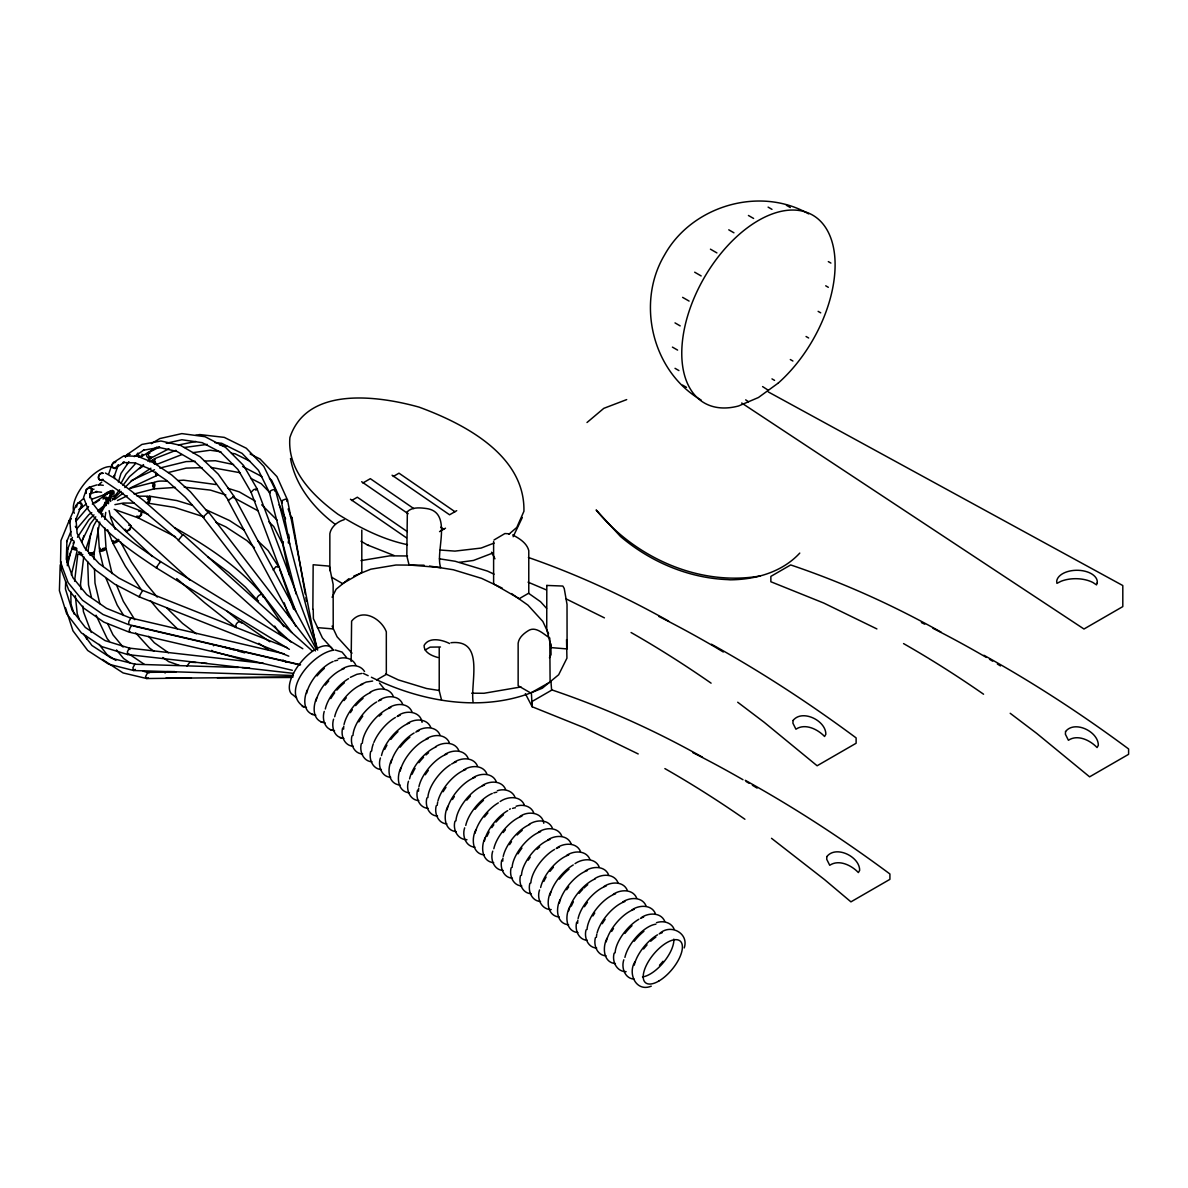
<?xml version="1.0" encoding="UTF-8"?>
<svg xmlns="http://www.w3.org/2000/svg" width="1188" height="1188" viewBox="0 0 1188 1188"><rect width="100%" height="100%" fill="white"/><g stroke="black" fill="none" stroke-linecap="round" stroke-linejoin="round"><path stroke-width="1.5" d="M108.093 491.743L107.262 493.792L92.337 504.009M61.375 564.33L61.405 570.091L68.622 589.812L83.309 607.825L103.876 622.126L129.195 632.15L292.322 670.284M67.36 565.74L67.79 548.024L67.493 549.435L72.438 537.436M65.667 581.778L65.444 588.981L72.141 610.365L85.328 627.442L105.064 640.614L129.581 648.158L129.938 649.509M89.946 495.931L89.679 497.668L92.055 489.634L89.456 487.303L86.472 489.218L83.576 497.534L88.268 509.711C106.044 534.036 131.437 551.232 156.177 567.775L289.382 649.361M288.12 508.954L291.758 518.874M110.276 493.451L110.722 497.505L112.949 498.559M104.693 527.769L105.97 547.282C105.955 549.955 97.668 551.381 100.104 548.039M289.219 574.74L282.685 543.926L283.397 541.817M75.735 506.801L77.829 503.296L80.086 503.207L81.556 504.915L75.646 520.151L75.958 518.517L77.116 533.249L84.645 547.802L99.005 563.498L118.696 577.977L142.426 590.302L286.872 647.564M262.904 596.896C262.964 590.317 252.97 599.049 258.538 600.89M342.634 728.066C340.525 735.654 344.431 745.856 353.282 746.257M351.99 735.832C349.881 743.406 353.786 753.623 362.637 754.009M361.345 743.599C359.251 751.172 363.157 761.389 372.007 761.775M370.715 751.351C368.607 758.939 372.512 769.141 381.363 769.542M417.523 790.169C415.414 797.742 419.319 807.959 428.17 808.345M426.893 797.935C424.784 805.509 428.69 815.725 437.54 816.111M436.248 805.687C434.14 813.275 438.045 823.477 446.896 823.878M454.974 821.22C452.569 829.462 457.573 839.738 466.973 839.708M501.781 860.023C499.673 867.611 503.578 877.813 512.429 878.214M511.152 867.789C509.043 875.378 512.949 885.58 521.799 885.966M520.507 875.556C518.399 883.13 522.304 893.346 531.155 893.732M529.878 883.308C527.769 890.896 531.675 901.098 540.525 901.499M576.685 922.126C574.576 929.714 578.482 939.916 587.332 940.302M586.04 929.892C583.932 937.466 587.837 947.682 596.688 948.069M595.411 937.644C593.302 945.232 597.208 955.434 606.058 955.835M614.137 953.177C611.761 961.374 616.676 971.769 626.121 971.665M684.229 947.935C689.174 933.501 671.161 923.7 660.172 933.055M76.656 505.256L76.671 506.964M103.208 566.453L99.465 550.92L100.846 549.405M104.871 548.143C108.227 549.123 100.95 552.494 99.465 550.92M156.712 464.018L155.093 462.533L154.247 458.806L175.958 450.326M74.592 581.214L77.799 554.143L82.833 554.514M83.754 556.578L80.517 584.021L81.096 589.56M104.796 519.394L105.747 512.384M125.096 529.224C125.171 533.828 132.477 527.814 130.413 525.141L116.201 510.751M88.016 551.113L90.763 533.679M90.719 554.395L90.971 552.806M88.58 553.445L94.194 552.762L99.733 522.067M109.831 495.144L110.662 501.455M112.266 540.778L113.87 542.174L118.221 539.322M136.813 454.158C136.561 457.87 143.926 458.286 141.951 454.143M125.497 457.157L126.448 455.049L141.907 444.431L160.915 441L180.546 445.366L200.148 456.816L218.236 474.131L234.021 496.376L315.978 648.603M137.942 515.904L138.343 517.938L175.542 536.827M108.895 497L108.494 503.757M106.178 505.568L107.291 500.282M186.858 666.067L189.902 662.191L196.065 662.518M143.124 454.514C142.619 458.063 137.348 455.999 137.867 453.014M126.047 530.204L126.195 531.66L152.376 556.504M151.782 456.949L150.609 457.974L149.064 456.964L148.069 452.895L159.043 447.252M67.686 564.315L70.538 552.42M71.354 574.873L77.131 550.757L74.621 548.915L71.547 548.797M142.308 590.985L138.996 596.762L288.818 656.162M107.41 500.475L105.494 505.613M110.321 490.614L108.004 493.347L91.862 499.212L92.516 498.797M86.026 490.08L86.279 493.362M99.035 512.637L107.722 501.425L105.747 500.044M324.235 711.419C322.052 718.22 324.116 728.051 331.868 730.1M333.59 719.171C331.407 725.972 333.472 735.817 341.223 737.867M380.412 757.989C377.665 765.725 381.407 776.863 390.718 777.294M408.494 781.273C405.747 789.01 409.489 800.148 418.815 800.593M464.671 827.843C461.924 835.595 465.666 846.717 474.977 847.163M492.753 851.128C490.005 858.879 493.748 870.002 503.073 870.448M539.56 889.946C536.516 898.291 541.268 909.681 551.232 909.577M623.819 959.8C621.072 967.552 624.814 978.674 634.14 979.12M118.399 482.016L120.953 473.492L128.705 462.102M307.425 689.857C303.549 697.831 302.821 711.419 313.142 714.582M316.795 697.623C312.919 705.598 312.177 719.186 322.497 722.334M391.684 759.726C387.021 768.398 387.763 784.006 400.089 785.06M401.054 767.493C396.376 776.15 397.119 791.772 409.444 792.827M447.861 806.296C443.183 814.968 443.926 830.575 456.266 831.63M475.957 829.58C471.28 838.253 472.022 853.875 484.348 854.929M485.313 837.347C480.635 846.019 481.378 861.627 493.703 862.681M550.846 891.683C546.168 900.356 546.911 915.963 559.251 917.017M560.216 899.45C555.539 908.122 556.281 923.729 568.606 924.784M569.572 907.201C564.894 915.874 565.636 931.496 577.962 932.55M607.023 938.253C602.346 946.925 603.088 962.547 615.414 963.602M635.105 961.538C627.368 973.106 635.832 992.47 651.247 986.174M81.764 542.233L83.977 535.595M80.888 554.44L81.423 552.836M85.551 550.044L93.629 525.794L97.06 519.795M273.181 570.002L275.972 566.631L278.987 567.329M115.503 462.384C106.994 463.766 115.474 473.403 118.132 465.325M61.316 562.013L60.172 565.369L59.4 590.674L66.647 613.736L81.348 632.877L102.049 646.688L127.844 654.588L293.629 673.388M67.27 562.681L74.191 542.174L73.077 543.213M118.31 464.82L115.281 467.968L112.905 467.701L111.821 465.77L113.291 462.652L123.626 455.984M288.298 542.886L288.446 540.882M108.628 474.116L111.895 464.85M117.85 466.127L114.137 476.685L114.434 475.126L114.612 478.616M71.013 518.77L69.127 520.73L69.543 522.869M101.619 517.003L102.866 513.632M147.743 498.886L149.643 496.213L176.834 500.564L192.144 505.227M105.019 505.36L107.247 501.336L106.415 501.188M69.379 520.047L60.944 540.599L60.558 562.459L68.102 582.625L82.462 600.192L103.029 614.493L128.349 624.517L300.564 664.775M70.879 531.526L66.647 541.802L66.944 540.406L66.305 559.251L72.869 577.65L86.694 594.564L106.489 608.315L131.066 618.295M107.217 501.618L104.782 504.826M522.334 517.463L513.142 536.738M70.062 518.577L76.077 505.123M112.221 490.273L109.385 492.842L106.445 492.53M74.25 549.896L74.978 548.396M81.66 541.535L90.362 523.834L95.783 516.825M332.105 597.282L336.115 589.233L349.005 578.615M549.45 657.781L551.054 654.558L550.831 643.733M91.758 491.431L90.704 493.035M86.576 489.901L89.145 487.318L97.015 484.867M120.998 483.368L126.002 474.101L135.818 463.275M118.904 539.679C118.548 542.263 110.588 545.262 113.632 540.971M159.89 562.756L160.454 561.553C136.041 545.233 110.989 528.274 93.451 504.276L89.768 495.158M100.535 513.721L107.365 501.366L104.024 504.662M76.923 504.425L83.264 498.722M81.348 507.41L80.309 508.776M97.802 511.196C98.931 508.553 114.672 499.851 105.049 498.633M147.683 461.003L150.668 458.301L150.371 456.727M107.469 501.559L105.138 503.133M77.502 537.273L88.922 519.809L93.986 514.894M182.967 535.179L143.793 500.668L114.746 478.333L105.39 473.017M155.108 463.855L152.524 459.949L154.321 463.929M566.542 639.619L566.928 658.182L558.657 674.754L542.307 688.223L531.363 692.649L532.179 706.756L585.031 728.051L638.208 753.949M113.632 490.763L111.449 492.678L108.643 492.471M135.224 669.364L133.62 670.507L108.672 664.181L87.719 650.489L72.973 630.828L65.459 607.692M70.775 518.324L70.196 521.042M208.316 512.681L190.451 491.817L171.859 475.066L154.113 463.082M286.857 501.425L287.481 499.925L276.967 476.626L260.053 458.984L250.133 454.009M114.063 497.089L119.617 489.768M122.943 485.357L129.611 476.566L143.525 464.597M146.777 497.297C150.282 493.599 149.807 503.578 146.406 503.059M139.649 596.183L139.115 596.792L114.701 584.154L94.461 569.275L79.715 553.163M129.938 631.615C127.918 632.848 130.309 626.076 131.823 625.66M91.031 492.931L92.263 488.714L89.145 487.318M125.23 456.741L127.933 455.182M75.794 521.443L88.58 506.548M76.641 529.061L88.937 514.538L91.773 512.607M89.976 553.905L93.986 554.068L89.768 555.034M156.861 567.151L156.177 567.775L160.454 561.553L302.821 648.752M164.998 673.002L166.751 671.651L174.71 671.576M274.829 491.179L275.438 489.961L263.795 466.364L246.317 448.247L224.28 437.377L199.777 434.556L195.857 435.268M166.988 481.303C160.157 480.754 149.48 480.368 154.128 488.862L175.423 487.422M154.128 488.862L154.945 485.031L154.069 482.18M126.685 464.656L129.017 462.073M114.404 492.01L112.132 493.451L109.652 492.56M104.514 503.89L107.722 501.425M114.33 495.723L111.939 496.361L110.217 492.099M80.16 508.776C84.021 507.41 81.779 500.178 77.948 503.073M233.338 497.312L234.021 496.376L228.096 500.504L295.797 626.269M112.236 500.133L121.057 491.342M124.844 487.57L131.14 481.303L150.891 468.221M130.294 487.941L156.281 475.749L155.628 472.007M152.049 482.877C154.292 482.521 154.202 487.778 152.91 489.174L134.096 494.015M106.697 502.272L107.945 501.381M508.835 534.288L516.795 527.442L523.923 511.286C525.17 455.316 464.36 423.745 419.022 407.113C378.2 395.738 307.098 385.788 289.902 437.511C287.006 470.626 313.424 496.168 337.927 514.226C359.459 527.591 382.462 539.471 407.439 544.668M587.006 422.512L603.801 408.345L626.685 399.599M799.776 553.088C782.09 572.23 755.687 579.566 730.308 579.818L727.531 579.61C688.164 578.021 650.445 561.835 620.522 536.516L596.153 509.979C634.882 557.38 698.752 586.59 760.097 575.987M148.248 677.858L146.718 678.526L123.121 672.943L102.45 659.489M425.141 649.999L430.101 647.133L440.481 647M80.843 508.345L86.026 504.098M255.836 490.213L257.039 488.728L243.495 465.369L225.572 447.416L205.034 436.694L181.853 433.605L159.831 438.565L151.366 443.659M114.464 493.911L111.538 494.446L109.875 492.248M178.601 540.124L122.349 493.272L102.346 479.685M114.508 499.584L123.121 493.228M130.977 618.027L128.824 621.547L128.764 624.383M106.549 502.346C111.657 500.727 107.024 495.411 103.371 497.579M213.394 645.767L214.137 645.247M203.935 516.661L203.148 517.151L185.076 497.03L166.736 480.516L149.243 468.711L135.031 462.875L122.78 462.533L124.428 462.117L116.127 467.641M138.907 511.449C143.421 509.043 140.6 518.146 137.288 517.537L114.197 509.34M134.229 456.638L144.045 449.925L143.317 450.237L159.979 447.356L158.613 447.327L176.878 451.41L195.411 462.191L212.682 478.779L228.631 500.46M95.159 502.97L99.525 499.985M494.06 539.946L504.915 533.546L509.593 533.813M139.338 468.681L143.733 465.77M149.599 461.88L152.524 459.949M153.98 462.578L155.39 461.642M107.009 501.975L104.811 502.42M102.94 479.269C97.238 483.234 97.089 472.765 102.688 473.373M142.218 456.118L157.143 446.94M362.889 482.981L370.329 478.675L413.81 508.613M351.633 500.519L357.336 497.223L407.276 531.6M393.273 476.477L398.99 473.18L454.974 511.731M456.712 510.677L449.569 514.79L392.07 475.215M439.56 531.615L445.515 528.185M376.745 679.892L386.323 674.368L386.323 631.853C381.615 619.111 362.771 607.335 351.603 621.146L351.158 661.434M551.618 690.154L550.965 681.541L531.363 692.649M263.498 663.335L129.314 648.113L127.443 651.618L127.576 654.543M549.465 682.328L550.965 681.541M148.069 452.895L149.911 453.222M151.069 457.974L168.978 448.782M350.341 677.353L356.89 674.309L361.85 673.433M500.133 801.544C507.35 796.405 520.255 795.321 524.294 804.87M509.504 809.31L510.38 808.85M575.037 863.646C582.254 858.508 595.143 857.424 599.197 866.973M90.318 493.525L89.516 493.926L97.238 491.535L95.723 491.609L101.559 492.248M117.478 500.519L127.25 495.782M150.475 458.613C148.218 459.801 144.297 453.623 147.876 454.172M238.387 667.463L134.868 664.241L132.893 667.73L133.62 670.507M131.289 480.635L154.499 469.75M341.862 669.141C348.708 664.701 359.697 663.617 364.538 671.517M360.588 684.659L366.246 682.061L372.646 681.051M369.943 692.426C377.042 687.54 389.397 687.065 393.228 696.198M379.314 700.192C386.412 695.292 398.767 694.832 402.584 703.964M388.669 707.944C395.767 703.058 408.123 702.598 411.954 711.716M398.039 715.711C405.732 709.771 420.582 711.167 422.067 722.349M407.395 723.477C414.493 718.591 426.848 718.116 430.68 727.249M416.765 731.229C423.849 726.343 436.219 725.883 440.035 735.016M426.121 738.995C433.219 734.11 445.574 733.649 449.406 742.767M435.491 746.762C442.575 741.876 454.93 741.401 458.761 750.534M444.847 754.514C451.945 749.628 464.3 749.168 468.131 758.3M454.202 762.28C461.3 757.395 473.656 756.934 477.487 766.052M463.572 770.047C470.671 765.161 483.026 764.686 486.842 773.819M472.928 777.813C480.026 772.928 492.381 772.452 496.213 781.585M482.298 785.565C489.382 780.679 501.752 780.219 505.568 789.352M519.75 816.616C527.442 810.676 542.292 812.087 543.777 823.269M529.106 824.383C536.204 819.497 548.559 819.022 552.39 828.155M538.461 832.149C545.559 827.249 557.914 826.789 561.746 835.921M547.831 839.901C554.93 835.015 567.285 834.555 571.101 843.688M557.187 847.668C564.285 842.782 576.64 842.307 580.472 851.44M566.557 855.434C573.656 850.549 586.011 850.073 589.827 859.206M585.283 870.953C592.366 866.067 604.737 865.606 608.553 874.724M594.639 878.719C601.737 873.833 614.092 873.358 617.923 882.491M604.009 886.486C611.092 881.585 623.462 881.125 627.279 890.258M613.364 894.237C620.463 889.352 632.818 888.891 636.649 898.009M622.735 902.004C629.818 897.118 642.173 896.643 646.005 905.776M632.09 909.77C639.189 904.885 651.544 904.41 655.375 913.542M641.446 917.522C648.544 912.636 660.899 912.176 664.731 921.309M140.837 511.523L148.455 514.434M106.504 494.342L103.475 495.054M106.415 502.376L107.351 501.96M127.101 454.573L130.16 454.455M353.831 576.061L370.834 569.186L395.96 565.013L424.086 565.206M531.095 692.782C479.403 712.369 419.81 701.262 371.399 677.234M114.063 462.117L115.756 461.657M156.549 464.478L181.942 454.559M147.297 502.212C149.049 505.019 151.767 497.371 149.643 496.213M494.074 543.094L481.095 548.069L454.93 551.113L440.213 550.029M492.931 552.999L473.448 560.454L459.622 562.31M102.02 479.566C95.842 481.779 98.262 471.25 103.311 473.24M78.839 509.489L79.596 509.236M128.66 525.2L130.413 525.141M102.45 548.678L104.143 548.217M90.897 490.139L94.015 489.174M108.004 493.347L104.93 493.614M344.223 519.676C337.644 521.487 331.081 526.744 329.848 533.724L329.848 570.686M129.641 488.461L152.331 482.625M152.613 485.907L154.098 485.521M159.786 468.057L186.1 461.597L195.263 461.33M168.28 472.527L186.219 468.117L202.094 467.656M166.246 443.287L181.883 439.753L202.198 442.664L220.953 452.465L237.897 469.453L250.995 492.055L295.886 611.538M102.925 498.93L103.98 498.708M178.423 445.01L195.857 441.461M114.924 504.633L123.359 503.044L134.17 503.103M520.997 686.946L483.991 693.272L471.681 693.198M333.754 650.148C313.469 652.747 279.596 690.971 303.772 706.815M338.164 658.776C344.609 656.474 353.014 658.375 355.776 665.146M497.327 790.733C503.771 788.431 512.177 790.332 514.939 797.103M516.052 806.266C522.497 803.964 530.902 805.85 533.664 812.637M656.474 922.69C662.934 920.388 671.324 922.289 674.086 929.061M360.959 560.617L389.679 555.85L407.529 555.969M184.392 447.475L207.321 444.386M192.605 452.687L210.202 450.237L220.864 451.767M130.264 525.898L189.991 580.19M166.231 677.769L191.417 677.754M178.052 480.546L183.635 480.175L215.978 484.541M204.425 461.063L215.414 460.736L233.576 464.553M210.915 467.404L239.917 472.69M138.343 517.938L141.52 515.028L141.803 511.286M175.943 672.037L147.787 672.363L145.515 676.685L146.718 678.526L293.124 676.937M217.196 677.695L290.882 677.487M137.14 496.153L148.114 496.213M147.46 499.688L148.812 499.688M124.443 455.895L137.155 456.237M450.95 642.723C485.194 638.936 470.032 682.922 473.136 702.435M242.085 667.582L249.48 667.805M134.006 670.537L293.377 675.497M70.448 539.025L74.042 541.089M201.544 662.949L207.009 663.379M317.389 627.62L333.219 628.927L333.145 584.392L329.343 566.127L313.157 564.746L312.86 609.355M98.53 484.793L103.282 485.298M81.23 554.648L78.943 554.38M184.229 487.139L210.499 490.124L225.898 494.98M214.909 442.634L221.621 443.273L242.114 453.4L258.479 470.314L269.424 492.649L296.213 594.149M219.929 445.173L226.908 446.183M231.512 453.296L235.061 453.801L249.718 461.078M290.288 516.424L291.832 517.166M439.382 558.806L455.197 561.271L487.526 571.101L494 574.16M429.566 566.052L453.296 569.75L481.586 578.363L502.272 588.149M439.441 690.525L426.655 688.535L398.366 679.922L385.625 673.893M147.995 503.163L174.458 507.395L204.247 516.958M213.231 651.336L211.687 650.385M80.294 552.524L78.453 552.182L80.249 552.658M335.194 649.999L342.055 652.064L346.421 657.38M302.272 706.459L306.459 707.439M311.627 714.226L315.83 715.206M320.998 721.992L325.185 722.957M330.353 729.759L334.556 730.724M339.723 737.51L343.911 738.491M130.799 617.983L284.422 653.89M133.457 626.031L299.732 664.894M143.095 671.116L149.109 672.928M135.254 664.255L111.42 658.211L91.877 645.455L83.65 634.244M154.247 458.806L155.019 459.533M223.403 646.911L234.081 649.895M237.645 650.89L244.758 652.88M214.36 651.722L248.218 661.211M808.642 213.885C759.8 185.699 691.847 205.836 664.627 254.841C635.788 302.925 652.331 371.844 701.158 400.044M438.075 657.543C432.239 655.954 423.878 652.643 424.101 645.426C429.017 636.649 442.159 639.708 449.554 643.525M227.636 488.209L239.293 491.891L255.316 501.128M232.729 497.133L257.722 510.647M126.195 531.66L129.952 529.7L131.229 525.957M179.195 665.31L168.726 661.642L162.875 657.513M528.393 557.484C576.952 574.309 623.789 595.975 668.621 621.086M93.347 552.168L94.194 552.762M270.032 493.05C268.265 491.238 273.849 488.58 275.438 489.961L317.359 648.841M122.587 504.054L140.6 510.825M360.989 541.223L367.374 544.921L394.045 555.494M367.374 544.921L368.859 545.515M137.853 456.37L153.638 462.785M528.051 582.15L546.257 589.857M205.643 509.563L229.447 520.478L244.015 529.952M215.785 522.245L225.675 526.789L246.926 540.614L254.455 547.713M566.171 598.93L604.41 617.864M363.32 673.403L368.161 675.705M876.893 628.927L823.715 603.029L770.864 581.749L770.864 576.388L790.688 564.939C842.812 582.521 893.168 605.212 941.119 632.15M512.681 534.942C519.245 538.357 526.863 543.005 528.779 550.638L528.779 593.154L519.201 598.693L493.614 583.917L493.614 541.401M242.56 466.453L261.909 476.596M250.698 478.333L261.167 483.679L269.721 492.485M768.265 391.921L1122.809 585.55L1122.809 606.593L1083.976 629.016L741.698 403.014M702.435 757.157C654.484 730.219 604.128 707.543 552.019 689.961L532.179 701.41L532.179 706.756L525.348 693.658M174.71 527.739C206.311 545.53 237.481 565.844 261.301 593.54M983.931 655.286C1034.228 683.174 1082.431 714.716 1128.6 748.96L1128.6 754.321L1089.604 776.833L1036.753 733.427L1010.201 713.29M711.449 644.223C761.731 672.111 809.934 703.652 856.117 737.897L856.117 743.257L817.121 765.77L764.27 722.363L737.703 702.227M745.262 780.308C795.544 808.182 843.747 839.738 889.916 873.982L889.916 879.343L850.935 901.855L824.561 879.625L771.517 838.312M786.426 205.286L790.317 207.529M768.101 207.113L771.977 209.355M748.425 215.474L753.608 218.458M828.318 261.598L830.902 263.083M728.764 229.819L733.932 232.803M825.719 285.803L828.318 287.303M710.424 249.168L716.899 252.91M818.131 311.36L820.715 312.845M694.683 272.201L701.158 275.943M806.058 336.501L808.642 338.001M682.61 297.356L689.085 301.084M790.317 359.533L792.901 361.033M675.022 322.898L680.189 325.898M771.977 378.883L774.576 380.383M672.423 347.119L677.606 350.104M675.022 368.325L678.897 370.567M682.61 385.12L686.486 387.347M331.452 577.16L342.634 583.62L361.805 572.557L361.805 530.041M530.932 693.109L518.146 685.728L518.146 643.213C518.844 637.808 523.373 633.828 527.724 631.036C535.521 625.363 543.495 634.244 549.777 638.001L550.103 682.046M989.5 659.281L992.648 661.181M997.356 664.018L1000.489 665.919M723.299 652.004L715.443 647.267A1113.884 661.597 58.5 0 0 658.865 616.468M752.39 785.253L757.098 788.09M762.592 386.59L768.354 390.288M137.288 517.537L136.561 516.186M115.86 660.424L106.994 654.603L99.094 644.371M745.678 399.866L748.514 401.752M128.393 653.593L144.297 664.315M129.848 662.77L123.507 658.419L116.498 649.925M440.778 527.175L443.777 529.239M361.642 481.734L408.108 513.721M350.43 499.242L406.415 537.793M269.899 641.787L241.209 621.918C238.283 620.225 234.378 624.918 236.174 627.62L204.648 602.732L176.73 578.571M258.821 643.302L267.879 649.584M282.982 660.038L286.011 662.132M528.571 593.287L540.51 601.692L546.584 608.36M511.523 593.569L527.932 605.123L542.842 621.458L548.574 633.724M168.429 652.747L154.336 642.767L148.574 636.322M154.084 651.291L149.391 647.965L135.684 632.892M251.188 492.188L253.668 489.634L257.039 488.728L317.671 650.103M156.281 475.749L155.673 474.844M282.12 502.925L271.696 480.368L269.424 478.2M208.019 557.009L228.631 572.349L245.456 587.139L257.38 600.4M196.347 633.828L182.551 623.403L166.84 608.048M227.146 611.256L241.713 623.136M334.957 524.116C313.602 508.108 295.218 485.283 290.511 458.494M296.644 697.95L292.872 694.832A30.487 13.454 -50.3 0 1 301.886 661.092A30.487 13.454 -50.3 0 1 332.343 649.094M312.503 651.202L183.264 534.645L181.957 535.788L178.23 540.347L290.971 642.025M257.737 540.778L268.072 550.504L278.645 566.81M177.354 628.779L158.747 610.617L150.475 600.668M261.716 504.811L277.086 520.106M268.83 521.695L273.76 526.596L283.175 544.995M111.167 516.453L125.379 530.843M379.507 683.115L383.858 688.431M352.004 653.162L337.11 636.827L332.091 626.106M333.368 649.925L322.423 637.926L313.409 618.666L313.216 609.385M157.217 597.074L146.733 584.451L131.274 561.716L120.552 541.876M123.077 647.059L112.964 634.808L107.603 623.537M109.504 641.431L107.172 638.609L96.035 615.206M315.488 650.95L208.613 512.191L207.692 512.681L203.014 517.151L291.817 632.462M75.334 526.343L76.062 527.71M141.016 589.278L125.334 566.216L112.801 543.005M262.503 594.891L283.902 626.611M274.695 626.061L280.799 635.12M134.793 619.705L123.3 601.277L116.558 585.12M123.656 615.458L117.196 605.093L106.118 578.541M491.535 552.212L494.951 558.776M279.18 504.752L285.58 518.874M115.147 529.224L110.647 517.849L109.118 510.632M107.603 529.774L112.311 541.758M91.253 632.432L83.442 611.701L82.848 606.162M79.151 618.889L77.235 613.825L75.319 595.693M85.521 635.788L86.798 639.174M279.596 569.082L293.614 609.266M284.199 602.806L289.07 616.75M74.205 614.181L71.013 604.232L70.79 591.966M441.491 699.821L439.218 690.688L439.218 648.173M157.024 473.463L157.529 475.17L157.395 473.745M106.059 548.544L112.088 573.626M99.851 603.786L94.995 583.13L94.491 568.606M91.446 597.445L88.506 584.927L87.689 561.82M71.102 536.337L69.75 520.21M316.053 646.02L287.481 499.925L285.669 499.094L282.714 500.267L281.541 502.257L289.724 544.074M291.996 517.671L305.286 594.149M305.91 597.787L306.549 601.425M288.625 534.422L289.248 538.045M97.951 527.71L99.361 549.302M93.986 554.068L94.179 559.518M409.578 778.853A27.101 11.954 -50.3 0 1 436.1 746.896M400.222 771.086A27.101 11.954 -50.3 0 1 428.289 738.55M400.208 747.163A27.101 11.954 -50.3 0 1 409.845 737.228M362.355 743.228A27.101 11.954 -50.3 0 1 390.837 707.513M358.865 721.873A27.101 11.954 -50.3 0 1 362.756 716.126M455.969 820.849A27.101 11.954 -50.3 0 1 484.466 785.134M452.48 799.494A27.101 11.954 -50.3 0 1 454.321 796.599M624.918 957.394A27.101 11.954 -50.3 0 1 655.88 924.19M624.903 933.471A27.101 11.954 -50.3 0 1 632.001 925.704M502.806 861.092A27.101 11.954 -50.3 0 1 502.925 858.107M503.207 856.474A27.101 11.954 -50.3 0 1 529.714 824.517M503.192 832.55A27.101 11.954 -50.3 0 1 505.42 829.803M484.481 840.956A27.101 11.954 -50.3 0 1 507.721 810.632M512.548 808.419A27.101 11.954 -50.3 0 1 515.444 807.751M484.466 817.032A27.101 11.954 -50.3 0 1 487.882 812.948M315.963 701.232A27.101 11.954 -50.3 0 1 344.03 668.696M317.033 675.927A27.101 11.954 -50.3 0 1 324.324 668.413M418.532 791.223A27.101 11.954 -50.3 0 1 418.666 788.253M418.948 786.619A27.101 11.954 -50.3 0 1 447.015 754.083M412.132 774.19A27.101 11.954 -50.3 0 1 415.043 768.443M418.933 762.696A27.101 11.954 -50.3 0 1 423.552 757.335M426.032 754.929A27.101 11.954 -50.3 0 1 428.571 752.746M381.496 755.568A27.101 11.954 -50.3 0 1 409.563 723.032M521.502 875.185A27.101 11.954 -50.3 0 1 549.999 839.471M518.027 853.83A27.101 11.954 -50.3 0 1 521.918 848.084M559.37 903.058A27.101 11.954 -50.3 0 1 587.436 870.522M559.355 879.135A27.101 11.954 -50.3 0 1 569.007 869.185M371.71 750.979A27.101 11.954 -50.3 0 1 373.299 743.822M373.849 742.441A27.101 11.954 -50.3 0 1 395.381 717.478M397.03 716.587A27.101 11.954 -50.3 0 1 400.193 715.265M379.224 716.112A27.101 11.954 -50.3 0 1 381.764 713.943M427.888 797.564A27.101 11.954 -50.3 0 1 450.297 764.82M451.559 764.047A27.101 11.954 -50.3 0 1 456.37 761.85M425.289 774.754A27.101 11.954 -50.3 0 1 428.289 770.463M352.985 735.461A27.101 11.954 -50.3 0 1 376.655 701.96M378.304 701.069A27.101 11.954 -50.3 0 1 381.482 699.747M350.386 712.666A27.101 11.954 -50.3 0 1 352.346 709.771M355.628 705.613A27.101 11.954 -50.3 0 1 363.038 698.41M465.755 825.422A27.101 11.954 -50.3 0 1 492.278 793.465M493.822 792.886A27.101 11.954 -50.3 0 1 496.718 792.233M466.825 800.118A27.101 11.954 -50.3 0 1 470.359 796.153M390.852 763.335A27.101 11.954 -50.3 0 1 414.107 732.996M415.755 732.12A27.101 11.954 -50.3 0 1 418.919 730.798M384.674 749.494A27.101 11.954 -50.3 0 1 386.946 745.158M390.837 739.411A27.101 11.954 -50.3 0 1 397.95 731.645M447.03 809.904A27.101 11.954 -50.3 0 1 475.096 777.368M443.124 791.728A27.101 11.954 -50.3 0 1 445.96 787.392M568.74 910.81A27.101 11.954 -50.3 0 1 595.247 878.853M566.661 889.738A27.101 11.954 -50.3 0 1 568.725 886.887M577.695 923.18A27.101 11.954 -50.3 0 1 577.814 920.21M578.096 918.576A27.101 11.954 -50.3 0 1 606.162 886.04M571.294 906.147A27.101 11.954 -50.3 0 1 573.373 901.855M579.18 893.272A27.101 11.954 -50.3 0 1 582.699 889.307M583.932 888.075A27.101 11.954 -50.3 0 1 587.733 884.704M587.05 929.521A27.101 11.954 -50.3 0 1 615.533 893.807M584.437 906.711A27.101 11.954 -50.3 0 1 587.451 902.42M512.147 867.418A27.101 11.954 -50.3 0 1 540.629 831.704M509.548 844.623A27.101 11.954 -50.3 0 1 511.508 841.728M517.166 834.971A27.101 11.954 -50.3 0 1 522.2 830.367M343.644 729.12A27.101 11.954 -50.3 0 1 343.763 726.15M344.045 724.517A27.101 11.954 -50.3 0 1 370.567 692.559M344.03 700.593A27.101 11.954 -50.3 0 1 346.272 697.846M540.644 887.525A27.101 11.954 -50.3 0 1 568.725 854.989M437.243 805.315A27.101 11.954 -50.3 0 1 437.674 802.138M437.971 800.861A27.101 11.954 -50.3 0 1 465.741 769.601M615.132 952.806A27.101 11.954 -50.3 0 1 638.802 919.289M640.451 918.413A27.101 11.954 -50.3 0 1 643.614 917.091M611.642 931.451A27.101 11.954 -50.3 0 1 613.483 928.556M606.192 941.861A27.101 11.954 -50.3 0 1 634.258 909.325M602.286 923.685A27.101 11.954 -50.3 0 1 605.123 919.349M98.381 485.194A30.487 13.454 -50.3 0 1 101.797 482.076M74.339 513.186A30.487 13.454 -50.3 0 1 84.972 482.967A30.487 13.454 -50.3 0 1 112.697 466.973M550.014 895.292A27.101 11.954 -50.3 0 1 573.255 864.953M543.822 881.451A27.101 11.954 -50.3 0 1 546.109 877.115M549.999 871.368A27.101 11.954 -50.3 0 1 553.415 867.285M325.319 708.998A27.101 11.954 -50.3 0 1 348.574 678.66M325.304 685.075A27.101 11.954 -50.3 0 1 328.72 680.991M663.008 961.27A27.101 11.954 -50.3 0 1 659.489 965.235M634.273 965.146A27.101 11.954 -50.3 0 1 657.513 934.822M659.177 933.931A27.101 11.954 -50.3 0 1 662.34 932.61M634.258 941.223A27.101 11.954 -50.3 0 1 643.911 931.288M596.406 937.287A27.101 11.954 -50.3 0 1 596.822 934.095M597.133 932.818A27.101 11.954 -50.3 0 1 624.888 901.558M592.916 915.933A27.101 11.954 -50.3 0 1 594.757 913.023M475.111 833.189A27.101 11.954 -50.3 0 1 498.366 802.865M475.096 809.266A27.101 11.954 -50.3 0 1 483.471 800.37M306.593 693.465A27.101 11.954 -50.3 0 1 333.115 661.508M334.66 660.929A27.101 11.954 -50.3 0 1 337.57 660.276M493.837 848.722A27.101 11.954 -50.3 0 1 521.903 816.186M487.035 836.293A27.101 11.954 -50.3 0 1 489.114 831.986M491.773 827.635A27.101 11.954 -50.3 0 1 493.822 824.799M496.064 822.037A27.101 11.954 -50.3 0 1 503.474 814.849M673.848 939.114A27.101 11.954 -50.3 0 1 663.468 962.429A27.101 11.954 -50.3 0 1 642.485 976.922M643.614 948.989A27.101 11.954 -50.3 0 1 647.044 944.905M650.727 941.223A27.101 11.954 -50.3 0 1 655.835 937.139M334.689 716.75A27.101 11.954 -50.3 0 1 362.756 684.214M330.784 698.589A27.101 11.954 -50.3 0 1 334.674 692.827M336.902 690.08A27.101 11.954 -50.3 0 1 344.312 682.892M530.873 882.951A27.101 11.954 -50.3 0 1 554.529 849.435M556.192 848.544A27.101 11.954 -50.3 0 1 559.355 847.222M528.274 860.142A27.101 11.954 -50.3 0 1 530.219 857.246M537.125 849.257A27.101 11.954 -50.3 0 1 539.649 846.955M921.383 622.557A1113.884 661.597 58.5 0 1 924.71 624.19M932.936 628.318A1113.884 661.597 58.5 0 1 986.367 657.424M903.548 643.584A1113.008 623.581 61.4 0 1 983.575 694.223M692.678 752.539A1113.884 661.597 58.5 0 1 742.975 779.714M746.109 781.526A1113.884 661.597 58.5 0 1 749.257 783.352M664.879 768.591A1113.008 623.581 61.4 0 1 744.906 819.245M631.066 632.521A1113.008 623.581 61.4 0 1 711.092 683.159M546.807 585.432L546.732 629.358L551.277 647.623L567.092 648.93L567.018 604.395L564.241 588.506L562.86 586.055L546.807 585.432M793.064 720.492L792.916 723.18L795.93 729.209C805.137 722.972 817.76 729.269 824.576 736.486L825.838 734.273C826.002 720.507 802.034 708.894 793.064 720.492M826.863 856.578L826.714 859.266L829.729 865.28C838.951 859.058 851.573 865.339 858.375 872.571L859.652 870.359C859.815 856.578 835.847 844.98 826.863 856.578M1065.547 731.556L1065.398 734.243L1068.413 740.273C1077.62 734.036 1090.242 740.332 1097.059 747.549L1098.321 745.336C1098.499 731.57 1074.516 719.958 1065.547 731.556M407.35 511.657L406.816 555.85L409.073 564.983L440.718 567.597C434.867 551.856 453.148 512.503 426.73 508.568C420.344 507.707 412.399 506.831 407.35 511.657M1097.252 582.803L1096.539 584.882L1092.797 582.432A26.047 15.043 0 0 0 1061.166 581.214L1056.934 583.353L1056.696 581.229A20.33 11.732 0 0 1 1078.333 570.299A20.33 11.732 0 0 1 1097.252 582.803M72.423 547.044C75.854 552.435 80.457 547.564 72.423 547.044M778.274 383.056L758.434 397.52L738.594 405.969A108.405 62.593 -60 0 1 695.633 294.49A108.405 62.593 -60 0 1 821.235 221.978A108.405 62.593 -60 0 1 778.274 383.056M658.716 981.11A27.101 11.954 -50.3 0 0 681.437 942.633A27.101 11.954 -50.3 0 0 648.247 961.805A27.101 11.954 -50.3 0 0 658.716 981.11"/></g></svg>
